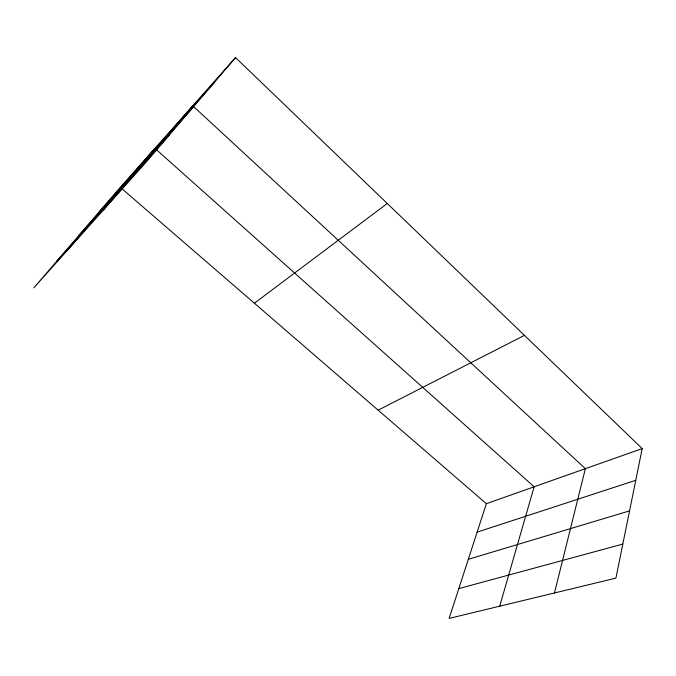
<?xml version="1.0" encoding="UTF-8"?>
<svg xmlns="http://www.w3.org/2000/svg" width="676" height="676" viewBox="0 0 676 676"><rect width="100%" height="100%" fill="white"/><g stroke="black" fill="none" stroke-linecap="round" stroke-linejoin="round"><path stroke-width="1.01" d="M642.2 448.585L615.904 578.132L449.134 618.405L486.357 503.688L642.2 448.585L235.544 57.595L120.303 187.328L33.8 287.892L145.602 162.755L235.544 57.595M554.472 592.962L585.374 468.679L192.744 105.786L103.47 209.906M499.699 606.195L534.133 486.796L154.922 148.357L66.848 250.906M99.135 211.943L213.92 82.886M78.729 235.662L192.837 107.526M56.547 261.443L169.659 134.625M254.396 303.22L387.272 203.476M378.146 410.171L524.441 335.364M477.129 532.122L635.761 480.306M468.307 559.305L629.559 510.87M458.801 588.61L622.816 544.087M120.303 187.328L486.357 503.688"/></g></svg>
